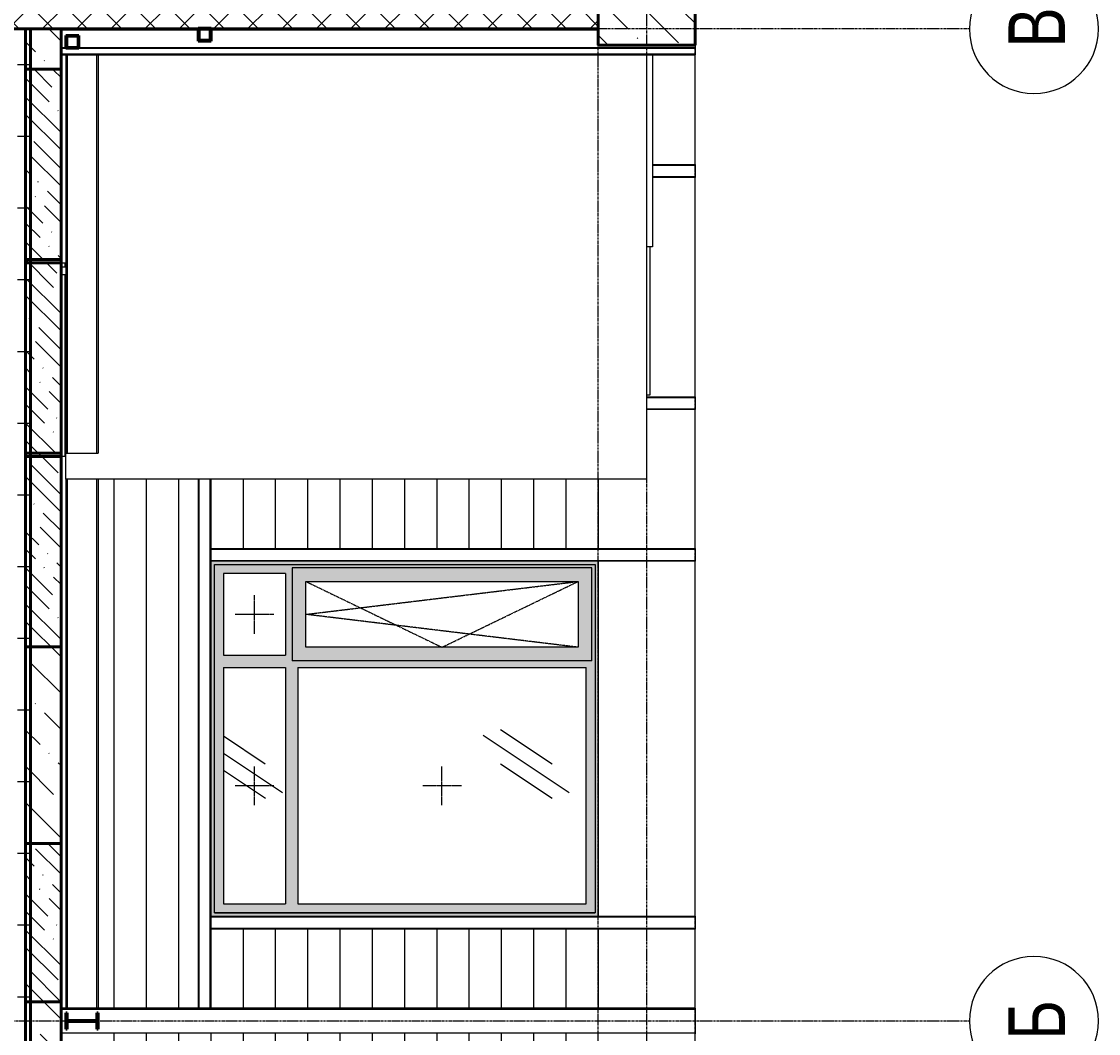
# Model space of a CAD drawing. Header units: millimetres. Extents: x 1117013 to 3394463, y -717780 to -102922.
# Drawn here: x 1324062 to 1330737, y -548771 to -542498 of the extents above; entities that cross this region are included whole.
import ezdxf

# ---------------------------------------------------------------- set-up
doc = ezdxf.new("R2010")
doc.units = ezdxf.units.MM
doc.linetypes.add('ADSK_Линия сетки', pattern=[21, 12, -3, 3, -3])
doc.linetypes.add('ADSK_Штриховая_ш2 п1', pattern=[3, 2, -1])
for name, color, linetype, lineweight in [('A-FLOR', 192, 'Continuous', 18), ('A-FLOR-LEVL', 51, 'Continuous', 9), ('A-FLOR-PATT', 8, 'Continuous', 40), ('A-GLAZ', 151, 'Continuous', 18), ('A-WALL', 113, 'Continuous', 18), ('A-WALL-PATT', 111, 'Continuous', 40), ('I-WALL', 2, 'Continuous', 18), ('S-BEAM', 12, 'Continuous', 18), ('S-COLS', 52, 'Continuous', 18), ('S-GRID', 1, 'Continuous', 9), ('S-GRID-IDEN', 1, 'Continuous', 20), ('S-STRS', 31, 'Continuous', 18), ('Ограждение', 7, 'Continuous', 18), ('Поручни', 7, 'Continuous', 18)]:
    doc.layers.add(name, color=color, linetype=linetype, lineweight=lineweight)
doc.styles.add('Century Gothic_2', font='GOTHIC.TTF', dxfattribs={"width": 0.8, "height": 350})
pattern_1 = [(236.31, (2475.93, 1244.6), (-1777.996, -3556), [641.07, -5769.6]), (236.31, (2511.5, 1137.9), (-1777.996, -3556), [384.64, -6026.03]), (236.31, (2298.13, 1137.9), (-1777.996, -3556.002), [384.64, -6026.03])]
pattern_2 = [(135, (1327936.61, -553434.85), (-308.6967, 84.1903), [396.875, -79.375, 3.353, -76.022])]
pattern_3 = [(45, (1409.13, 0), (84.1903, 308.6967), [396.875, -79.375, 3.353, -76.022])]

# ---------------------------------------------------------------- blocks, each defined once
blk = doc.blocks.new('rehau_окно_двупольное_2_фрамуги - 2160-2360 _створка и глухое__фрамуга-верх-884220-В_Разрез_Верт_1')
at = {"layer": 'A-GLAZ'}
h = blk.add_hatch(color=256, dxfattribs=at)
h.paths.add_polyline_path([(9000, 300), (9000, 2700), (6800, 2700), (6800, 300), (8134.5, 300)], flags=0)
h.paths.add_polyline_path([(6820, 320), (6820, 2680), (8980, 2680), (8980, 320), (8134.5, 320)], flags=0)
h = blk.add_hatch(color=256, dxfattribs=at)
h.paths.add_polyline_path([(8960, 320), (8980, 320), (8980, 2680), (6820, 2680), (6820, 320), (8875, 320)], flags=0)
h.paths.add_polyline_path([(8382, 340), (8382, 2198), (8960, 2198), (8960, 340), (8467, 340)], flags=0)
h.paths.add_polyline_path([(6876, 376), (6876, 2162), (8342, 2162), (8342, 376), (8134.5, 376)], flags=0)
h.paths.add_polyline_path([(8342, 2238), (6876, 2238), (6876, 2624), (8342, 2624)], flags=0)
h.paths.add_polyline_path([(8875, 2238), (8418, 2238), (8418, 2624), (8924, 2624), (8924, 2238)], flags=0)
at = {"layer": 'A-GLAZ', "lineweight": 9}
h = blk.add_hatch(dxfattribs=at)
h.set_pattern_fill('FP_2', color=256, style=0, pattern_type=2)
h.set_pattern_definition(pattern_1)
h.paths.add_polyline_path([(6878.3, 2238), (8342, 2238), (8342, 2624), (6876, 2624), (6876, 2238)], flags=0)
h = blk.add_hatch(dxfattribs=at)
h.set_pattern_fill('FP_2', color=256, style=0, pattern_type=2)
h.set_pattern_definition(pattern_1)
h.paths.add_polyline_path([(6876, 376), (8342, 376), (8342, 2162), (6876, 2162), (6876, 504.7)], flags=0)
at = {"layer": 'A-GLAZ'}
h = blk.add_hatch(color=256, dxfattribs=at)
h.paths.add_polyline_path([(8382, 340), (8960, 340), (8960, 2198), (8382, 2198), (8382, 1572.7)], flags=0)
h.paths.add_polyline_path([(8467, 425), (8467, 2113), (8875, 2113), (8875, 425)], flags=0)
for p, q in [((6820, 2680), (8980, 2680)), ((6820, 2680), (6820, 320)), ((6820, 320), (6820, 2680)), ((6820, 2680), (8980, 2680)), ((8980, 2680), (8980, 320)), ((8980, 2680), (8980, 320)), ((6876, 2624), (6876, 2238)), ((8342, 2624), (6876, 2624)), ((8342, 2624), (8342, 2238)), ((8418, 2624), (8418, 2238)), ((8924, 2624), (8418, 2624)), ((8924, 2238), (8924, 2624)), ((8342, 2238), (6876, 2238)), ((8924, 2238), (8418, 2238)), ((6876, 2162), (6876, 376)), ((8342, 2162), (6876, 2162)), ((8342, 2162), (8342, 376)), ((8960, 2198), (8382, 2198)), ((8382, 340), (8382, 2198)), ((8960, 340), (8960, 2198)), ((8467, 2113), (8875, 2113)), ((8467, 425), (8467, 2113)), ((8875, 2113), (8875, 425)), ((8875, 425), (8467, 425)), ((6876, 376), (8342, 376)), ((8382, 340), (8960, 340)), ((8980, 320), (6820, 320)), ((8980, 320), (6820, 320))]:
    blk.add_line(p, q, dxfattribs=at)
at = {"layer": 'A-GLAZ', "linetype": 'ADSK_Штриховая_ш2 п1'}
for p, q in [((7609, 2311), (7609, 2551)), ((8671, 2311), (8671, 2551)), ((7489, 2431), (7729, 2431)), ((8551, 2431), (8791, 2431)), ((8467, 425), (8671, 2113)), ((8875, 2113), (8467, 1269)), ((8671, 2113), (8875, 425)), ((7609, 1149), (7609, 1389)), ((7489, 1269), (7729, 1269)), ((8467, 1269), (8875, 425))]:
    blk.add_line(p, q, dxfattribs=at)
blk = doc.blocks.new('ADSK_КолоннаНесущая_Труба_ГОСТ 30245-2003 - 160x160x6-766301-В_Разрез_Верт_1')
at = {"layer": 'S-COLS'}
for p, q in [((6076, 3630), (6076, -300)), ((6224, 3630), (6224, -300)), ((6230, -300), (6230, 3630)), ((6230, -300), (6070, -300))]:
    blk.add_line(p, q, dxfattribs=at)
blk = doc.blocks.new('ADSK_КолоннаНесущая_Труба_ГОСТ 30245-2003 - 160x160x6-795632-В_Разрез_Верт_1')
at = {"layer": 'S-COLS'}
for p, q in [((12140, 3630), (12140, -300)), ((12146, 3630), (12146, -300)), ((12180, -300), (12140, -300))]:
    blk.add_line(p, q, dxfattribs=at)
blk = doc.blocks.new('ADSK_Балка_Двутавр_ТипБ_АСТО20-93 - 20Б1-889042-В_Разрез_Верт_1')
at = {"layer": 'S-BEAM', "lineweight": 40}
for p, q in [((6200, 3600), (6100, 3600)), ((6100, 3600), (6100, 3592)), ((6100, 3592), (6147.25, 3592)), ((6147.25, 3592), (6147.25, 3408)), ((6152.75, 3408), (6152.75, 3592)), ((6152.75, 3592), (6200, 3592)), ((6200, 3592), (6200, 3600)), ((6147.25, 3408), (6100, 3408)), ((6100, 3408), (6100, 3400)), ((6200, 3408), (6152.75, 3408)), ((6200, 3400), (6200, 3408)), ((6100, 3400), (6200, 3400))]:
    blk.add_line(p, q, dxfattribs=at)
blk = doc.blocks.new('ADSK_Балка_Труба_ГОСТ 30245-2003 - 80x80x5-851525-В_Разрез_Верт_1')
at = {"layer": 'S-BEAM', "lineweight": 40}
for p, q in [((12180, 3600), (12180, 3520)), ((12260, 3600), (12180, 3600)), ((12185, 3595), (12255, 3595)), ((12185, 3525), (12185, 3595)), ((12255, 3595), (12255, 3525)), ((12260, 3520), (12260, 3600)), ((12180, 3520), (12260, 3520)), ((12255, 3525), (12185, 3525))]:
    blk.add_line(p, q, dxfattribs=at)
blk = doc.blocks.new('ADSK_Балка_Труба_ГОСТ 30245-2003 - 80x80x5-888881-В_Разрез_Верт_1')
at = {"layer": 'S-BEAM', "lineweight": 40}
for p, q in [((12225, 2780), (12225, 2700)), ((12305, 2780), (12225, 2780)), ((12230, 2775), (12300, 2775)), ((12230, 2705), (12230, 2775)), ((12300, 2775), (12300, 2705)), ((12305, 2700), (12305, 2780)), ((12225, 2700), (12305, 2700)), ((12300, 2705), (12230, 2705))]:
    blk.add_line(p, q, dxfattribs=at)
blk = doc.blocks.new('SK_ПлитаПерекрытия_Пустотная - ПК 68-10-8-778403-В_Разрез_Верт_1')
at = {"layer": 'S-BEAM', "lineweight": 9}
h = blk.add_hatch(dxfattribs=at)
h.set_pattern_fill('FP_4', color=256, style=0, pattern_type=2)
h.set_pattern_definition(pattern_3)
h.paths.add_polyline_path([(6270, 3630), (7250, 3630), (7250, 3850), (6270, 3850)], flags=0)
at = {"layer": 'S-BEAM', "lineweight": 40}
for p, q in [((7250, 3850), (6270, 3850)), ((6270, 3850), (6270, 3630)), ((7250, 3630), (7250, 3850)), ((6270, 3630), (7250, 3630))]:
    blk.add_line(p, q, dxfattribs=at)
blk = doc.blocks.new('SK_ПлитаПерекрытия_Пустотная - ПК 68-12-8-778387-В_Разрез_Верт_1')
at = {"layer": 'S-BEAM', "lineweight": 9}
h = blk.add_hatch(dxfattribs=at)
h.set_pattern_fill('FP_5', color=256, style=0, pattern_type=2)
h.set_pattern_definition([(45, (1409.13, 0), (84.1895, 308.696), [396.875, -79.375, 3.353, -76.022])])
h.paths.add_polyline_path([(10870, 3630), (12050, 3630), (12050, 3850), (10870, 3850), (10870, 3803.8)], flags=0)
at = {"layer": 'S-BEAM', "lineweight": 40}
for p, q in [((12050, 3850), (10870, 3850)), ((10870, 3850), (10870, 3630)), ((12050, 3630), (12050, 3850)), ((10870, 3630), (12050, 3630))]:
    blk.add_line(p, q, dxfattribs=at)
blk = doc.blocks.new('SK_ПлитаПерекрытия_Пустотная - ПК 68-12-8-V1-В_Разрез_Верт_1')
at = {"layer": 'S-BEAM', "lineweight": 9}
h = blk.add_hatch(dxfattribs=at)
h.set_pattern_fill('FP_4', color=256, style=0, pattern_type=2)
h.set_pattern_definition(pattern_3)
h.paths.add_polyline_path([(10590.1, 3630), (10850, 3630), (10850, 3850), (9670, 3850), (9670, 3630), (10098.9, 3630)], flags=0)
at = {"layer": 'S-BEAM', "lineweight": 40}
for p, q in [((10850, 3850), (9670, 3850)), ((9670, 3850), (9670, 3630)), ((10850, 3630), (10850, 3850)), ((9670, 3630), (10850, 3630))]:
    blk.add_line(p, q, dxfattribs=at)
blk = doc.blocks.new('SK_ПлитаПерекрытия_Пустотная - ПК 68-12-8-V2-В_Разрез_Верт_1')
at = {"layer": 'S-BEAM', "lineweight": 9}
h = blk.add_hatch(dxfattribs=at)
h.set_pattern_fill('FP_4', color=256, style=0, pattern_type=2)
h.set_pattern_definition(pattern_3)
h.paths.add_polyline_path([(8470, 3630), (9650, 3630), (9650, 3850), (8470, 3850)], flags=0)
at = {"layer": 'S-BEAM', "lineweight": 40}
for p, q in [((9650, 3850), (8470, 3850)), ((8470, 3850), (8470, 3630)), ((9650, 3630), (9650, 3850)), ((8470, 3630), (9650, 3630))]:
    blk.add_line(p, q, dxfattribs=at)
blk = doc.blocks.new('ADSK_Балка_Труба_ГОСТ 30245-2003 - 80x80x5-888360-В_Разрез_Верт_1')
at = {"layer": 'S-BEAM'}
for p, q in [((9510, 2780), (6230, 2780)), ((6230, 2775), (9510, 2775)), ((6230, 2705), (9510, 2705)), ((6230, 2700), (6720, 2700)), ((6800, 2700), (9000, 2700)), ((9080, 2700), (9510, 2700))]:
    blk.add_line(p, q, dxfattribs=at)
blk = doc.blocks.new('ADSK_Балка_Двутавр_ТипБ_АСТО20-93 - 20Б1-889044-В_Разрез_Верт_1')
at = {"layer": 'S-BEAM'}
for p, q in [((9510, 3600), (6230, 3600)), ((9510, 3592), (6230, 3592)), ((12140, 3600), (9670, 3600)), ((12140, 3592), (9670, 3592)), ((6230, 3408), (9510, 3408)), ((9670, 3408), (12140, 3408)), ((9510, 3400), (6230, 3400))]:
    blk.add_line(p, q, dxfattribs=at)
blk = doc.blocks.new('ADSK_КолоннаНесущая_Труба_ГОСТ 30245-2003 - 120x80x5-887518-В_Разрез_Верт_1')
at = {"layer": 'S-COLS'}
for p, q in [((12185, 3630), (12185, 3600)), ((12295, 3630), (12295, 2780)), ((12185, 3520), (12185, -300)), ((12295, 2775), (12295, 2705)), ((12295, 2700), (12295, 300))]:
    blk.add_line(p, q, dxfattribs=at)
blk = doc.blocks.new('ADSK_КолоннаНесущая_Труба_ГОСТ 30245-2003 - 120x80x5-886957-В_Разрез_Верт_1')
at = {"layer": 'S-COLS'}
for p, q in [((9005, 2700), (9005, -300)), ((9075, 2700), (9075, -300))]:
    blk.add_line(p, q, dxfattribs=at)
blk = doc.blocks.new('ADSK_КолоннаНесущая_Труба_ГОСТ 30245-2003 - 120x80x5-V7-В_Разрез_Верт_1')
at = {"layer": 'S-COLS'}
for p, q in [((9945, 0), (9945, -300)), ((10015, 0), (10015, -300))]:
    blk.add_line(p, q, dxfattribs=at)
blk = doc.blocks.new('ADSK_КолоннаНесущая_Труба_ГОСТ 30245-2003 - 120x80x5-V8-В_Разрез_Верт_1')
at = {"layer": 'S-COLS'}
for p, q in [((11385, -36.3), (11385, -300)), ((11455, -36.3), (11455, -300))]:
    blk.add_line(p, q, dxfattribs=at)
blk = doc.blocks.new('Ограждение - Ограждение-899772-В_Разрез_Верт_1')
at = {"layer": 'Поручни'}
for p, q in [((10775, 3600), (10775, 3630)), ((10825, 3630), (10825, 3600))]:
    blk.add_line(p, q, dxfattribs=at)
blk = doc.blocks.new('Ось сетки - Круг_Ø8 мм-6577-В_Разрез_Верт_1')
at = {"layer": 'S-GRID-IDEN'}
for start, end in [(360, 180), (180, 360)]:
    blk.add_arc((0, -2400), 400, start, end, dxfattribs=at)

msp = doc.modelspace()

# ---------------------------------------------------------------- hatches: boundary and pattern name
at = {"layer": 'A-FLOR-PATT', "lineweight": 9}
h = msp.add_hatch(dxfattribs=at)
h.set_pattern_fill('FP_3', color=256, angle=90, style=0, pattern_type=2)
h.set_pattern_definition([(90, (1327936.6, -553434.85), (-222.25, 222.25), [222.25, -222.25]), (180, (1327936.6, -553212.6), (-222.25, -222.25), [222.25, -222.25])])
h.paths.add_polyline_path([(1324116.6086, -542780.5397), (1324116.6086, -542543.9788), (1324036.6086, -542543.9788), (1324036.6086, -554843.9788), (1324116.6086, -554843.9788), (1324116.6086, -543762.7859)], flags=0)
h = msp.add_hatch(dxfattribs=at)
h.set_pattern_fill('FP_4', color=256, angle=90, style=0, pattern_type=2)
h.set_pattern_definition(pattern_2)
h.paths.add_polyline_path([(1324306.6086, -545236.1552), (1324306.6086, -542543.9788), (1324086.6086, -542543.9788), (1324086.6086, -554843.9788), (1324306.6086, -554843.9788), (1324306.6086, -545727.2783)], flags=0)
at = {"layer": 'A-WALL-PATT', "lineweight": 9}
h = msp.add_hatch(dxfattribs=at)
h.set_pattern_fill('FP_6', color=256, angle=90, style=0, pattern_type=2)
h.set_pattern_definition([(90, (1327636.6, -554903.98), (-200, 1e-14), [])])
h.paths.add_polyline_path([(1327636.6086, -542433.634), (1327636.6086, -542423.9788), (1327626.6086, -542423.9788), (1327626.6086, -542433.9788), (1327636.6086, -542433.9788)], flags=0)
h.paths.add_polyline_path([(1327636.6086, -554683.9788), (1327636.6086, -548773.9788), (1324536.6086, -548773.9788), (1324536.6086, -554683.9788), (1327580.138, -554683.9788)], flags=0)
h.paths.add_polyline_path([(1327636.6086, -548613.9788), (1327636.6086, -548123.9788), (1325236.6086, -548123.9788), (1325236.6086, -548613.9788), (1325437.785, -548613.9788)], flags=0)
h.paths.add_polyline_path([(1327636.6086, -545333.9788), (1325236.6086, -545333.9788), (1325236.6086, -545763.9788), (1327636.6086, -545763.9788)], flags=0)
h.paths.add_polyline_path([(1326436.6086, -542433.9788), (1326436.6086, -542423.9788), (1326426.6086, -542423.9788), (1326426.6086, -542433.9788)], flags=0)
h.paths.add_polyline_path([(1325236.6086, -542433.9788), (1325236.6086, -542423.9788), (1325226.6086, -542423.9788), (1325226.6086, -542433.9788)], flags=0)
h.paths.add_polyline_path([(1325156.6086, -548613.9788), (1325156.6086, -545333.9788), (1324536.6086, -545333.9788), (1324536.6086, -548613.9788), (1325089.0086, -548613.9788)], flags=0)
h.paths.add_polyline_path([(1324336.6086, -545333.9788), (1324336.6086, -545193.9788), (1324306.6086, -545193.9788), (1324306.6086, -548613.9788), (1324336.6086, -548613.9788), (1324336.6086, -545727.2783)], flags=0)
h.paths.add_polyline_path([(1324336.6086, -554593.9788), (1324336.6086, -548773.9788), (1324306.6086, -548773.9788), (1324306.6086, -554683.9788), (1324336.6086, -554683.9788)], flags=0)
h.paths.add_polyline_path([(1324336.6086, -543762.7859), (1324336.6086, -542703.9788), (1324306.6086, -542703.9788), (1324306.6086, -543993.9788), (1324336.6086, -543993.9788), (1324336.6086, -543921.4788)], flags=0)
h.paths.add_polyline_path([(1324036.6086, -542433.6444), (1324036.6086, -542423.9788), (1324026.6086, -542423.9788), (1324026.6086, -542433.9788), (1324036.6086, -542433.9788)], flags=0)
h.paths.add_polyline_path([(1324036.6086, -545727.2783), (1324036.6086, -545333.5788), (1321636.6086, -545333.5788), (1321636.6086, -545763.9788), (1324036.6086, -545763.9788)], flags=0)
h.paths.add_polyline_path([(1324036.6086, -548123.9788), (1321636.6086, -548123.9788), (1321636.6086, -548613.9788), (1324036.6086, -548613.9788)], flags=0)
h.paths.add_polyline_path([(1324036.6086, -548773.9788), (1320536.6086, -548774.676), (1320536.6086, -554683.9788), (1324036.6086, -554683.9788), (1324036.6086, -550638.5092)], flags=0)
h.paths.add_polyline_path([(1322836.6086, -542423.9788), (1322826.6086, -542423.9788), (1322826.6086, -542433.9788), (1322836.6086, -542433.0544)], flags=0)
h.paths.add_polyline_path([(1321636.6086, -542423.9788), (1321626.6086, -542423.9788), (1321626.6086, -542433.9788), (1321636.6086, -542433.9788)], flags=0)
h.paths.add_polyline_path([(1321556.6086, -545729.9788), (1321556.6086, -545333.5788), (1320813.3885, -545333.5788), (1320536.6086, -548497.1878), (1320536.6086, -548613.9788), (1321556.6086, -548613.2815), (1321556.6086, -546709.5245)], flags=0)
h.paths.add_polyline_path([(1320736.6086, -542543.9788), (1320736.6086, -542423.9788), (1320716.6086, -542423.9788), (1320706.1099, -542543.9788), (1320716.6086, -542543.9788)], flags=0)
h.paths.add_polyline_path([(1320612.6245, -545333.5788), (1320536.6086, -545333.5788), (1320536.6086, -546202.4452), (1320589.928, -545593.0017)], flags=0)
h.paths.add_polyline_path([(1320566.0356, -542423.9788), (1320536.6086, -542423.9788), (1320537.5805, -542749.2218)], flags=0)
h = msp.add_hatch(dxfattribs=at)
h.set_pattern_fill('FP_1', color=256, angle=90, style=0, pattern_type=2)
h.set_pattern_definition([(135, (1327936.61, -553434.85), (-106.066, -106.066), []), (225, (1327936.61, -553434.85), (106.066, -106.066), [])])
h.paths.add_polyline_path([(1327636.6086, -542433.9788), (1327626.6086, -542433.9788), (1327626.6086, -542423.9788), (1326436.6086, -542423.9788), (1326436.6086, -542433.9788), (1326426.6086, -542433.9788), (1326426.6086, -542423.9788), (1325236.6086, -542423.9788), (1325236.6086, -542433.9788), (1325226.6086, -542433.9788), (1325226.6086, -542423.9788), (1324036.6086, -542423.9788), (1324036.6086, -542433.9788), (1324026.6086, -542433.9788), (1324026.6086, -542423.9788), (1322836.6086, -542423.9788), (1322836.6086, -542433.9788), (1322826.6086, -542433.9788), (1322826.6086, -542423.9788), (1321636.6086, -542423.9788), (1321636.6086, -542433.9788), (1321626.6086, -542433.9788), (1321626.6086, -542423.9788), (1320736.6086, -542423.9788), (1320736.6086, -542543.9788), (1327636.6086, -542543.9788), (1327636.6086, -542534.9781)], flags=0)
h = msp.add_hatch(dxfattribs=at)
h.set_pattern_fill('FP_4', color=256, angle=90, style=0, pattern_type=2)
h.set_pattern_definition(pattern_2)
h.paths.add_polyline_path([(1328236.6086, -542443.9788), (1327636.6086, -542443.9788), (1327636.6086, -542643.9788), (1328236.6086, -542643.9788)], flags=0)

# ---------------------------------------------------------------- linework, layer by layer
at = {"layer": 'A-FLOR', "lineweight": 40}
for p, q in [((1324086.6086, -542543.9788), (1324086.6086, -554843.9788)), ((1324116.6086, -554843.9788), (1324116.6086, -542543.9788)), ((1324306.6086, -554843.9788), (1324306.6086, -542543.9788))]:
    msp.add_line(p, q, dxfattribs=at)
at = {"layer": 'A-FLOR-LEVL', "linetype": 'ADSK_Линия сетки'}
for p, q in [((1327636.6086, -558843.9788), (1327636.6086, -538543.9788)), ((1328236.6086, -558843.9788), (1328236.6086, -538543.9788))]:
    msp.add_line(p, q, dxfattribs=at)
at = {"layer": 'A-FLOR-LEVL', "linetype": 'ADSK_Линия сетки', "lineweight": 20}
msp.add_line((1327936.6086, -558843.9788), (1327936.6086, -538543.9788), dxfattribs=at)
at = {"layer": 'A-WALL', "lineweight": 40}
for p, q in [((1327636.6086, -542333.9788), (1327636.6086, -542643.9788)), ((1328236.6086, -542643.9788), (1328236.6086, -542343.9788)), ((1320736.6086, -542543.9788), (1327636.6086, -542543.9788)), ((1327636.6086, -542643.9788), (1328236.6086, -542643.9788))]:
    msp.add_line(p, q, dxfattribs=at)
at = {"layer": 'A-WALL'}
for p, q in [((1328236.6086, -543383.9788), (1328236.6086, -542703.9788)), ((1328236.6086, -544823.9788), (1328236.6086, -543463.9788)), ((1327956.6086, -543893.9788), (1327956.6086, -544813.9788)), ((1327956.6086, -544813.9788), (1327936.6086, -544813.9788)), ((1328236.6086, -545763.9788), (1328236.6086, -544903.9788)), ((1327636.6086, -545333.9788), (1327636.6086, -545763.9788)), ((1327636.6086, -545843.9788), (1327636.6086, -548043.9788)), ((1328236.6086, -548043.9788), (1328236.6086, -545843.9788)), ((1327636.6086, -548123.9788), (1327636.6086, -548613.9788)), ((1328236.6086, -548613.9788), (1328236.6086, -548123.9788))]:
    msp.add_line(p, q, dxfattribs=at)
at = {"layer": 'I-WALL'}
for p, q in [((1327936.6086, -542703.9788), (1324536.6086, -542703.9788)), ((1324536.6086, -542703.9788), (1324536.6086, -545173.9788)), ((1327936.6086, -545333.9788), (1327936.6086, -542703.9788)), ((1324336.6086, -545173.9788), (1324536.6086, -545173.9788)), ((1324336.6086, -545333.9788), (1324336.6086, -545173.9788)), ((1327936.6086, -545333.9788), (1324336.6086, -545333.9788))]:
    msp.add_line(p, q, dxfattribs=at)
at = {"layer": 'S-COLS'}
for p, q in [((1324306.6086, -542663.9788), (1324336.6086, -542663.9788)), ((1324416.6086, -542663.9788), (1328236.6086, -542663.9788)), ((1328236.6086, -542643.9788), (1328236.6086, -542663.9788)), ((1327972.8883, -543383.9788), (1328236.6086, -543383.9788)), ((1328236.6086, -543383.9788), (1328236.6086, -543463.9788)), ((1328236.6086, -543463.9788), (1327972.8883, -543463.9788)), ((1327936.6086, -544823.9788), (1328236.6086, -544823.9788)), ((1328236.6086, -544823.9788), (1328236.6086, -544903.9788)), ((1328236.6086, -544903.9788), (1327936.6086, -544903.9788)), ((1325236.6086, -545843.9788), (1325236.6086, -545763.9788)), ((1325236.6086, -545763.9788), (1328236.6086, -545763.9788)), ((1328236.6086, -545763.9788), (1328236.6086, -545843.9788)), ((1328236.6086, -545843.9788), (1325236.6086, -545843.9788)), ((1325236.6086, -548123.9788), (1325236.6086, -548043.9788)), ((1325236.6086, -548043.9788), (1328236.6086, -548043.9788)), ((1328236.6086, -548043.9788), (1328236.6086, -548123.9788)), ((1328236.6086, -548123.9788), (1325236.6086, -548123.9788))]:
    msp.add_line(p, q, dxfattribs=at)
at = {"layer": 'S-GRID', "linetype": 'ADSK_Линия сетки'}
for p, q in [((1329936.6086, -542543.9788), (1318936.6086, -542543.9788)), ((1329936.6086, -548693.9788), (1318936.6086, -548693.9788))]:
    msp.add_line(p, q, dxfattribs=at)
at = {"layer": 'S-STRS'}
for p, q in [((1327972.8883, -542703.9788), (1327972.8883, -543893.9788)), ((1327972.8883, -543893.9788), (1327936.6086, -543893.9788)), ((1324306.6086, -543993.9788), (1324331.6086, -543993.9788)), ((1324331.6086, -543993.9788), (1324336.6086, -543993.9788)), ((1324331.6086, -544018.9788), (1324331.6086, -543993.9788)), ((1324331.6086, -545193.9788), (1324331.6086, -544068.9788)), ((1324336.6086, -544093.9788), (1324331.6086, -544093.9788)), ((1324331.6086, -545093.9788), (1324336.6086, -545093.9788)), ((1324336.6086, -545143.9788), (1324331.6086, -545143.9788)), ((1324331.6086, -545193.9788), (1324306.6086, -545193.9788)), ((1324336.6086, -545193.9788), (1324331.6086, -545193.9788))]:
    msp.add_line(p, q, dxfattribs=at)

# ---------------------------------------------------------------- block references
at = {"layer": 'A-GLAZ', "rotation": 90}
msp.add_blockref('rehau_окно_двупольное_2_фрамуги - 2160-2360 _створка и глухое__фрамуга-верх-884220-В_Разрез_Верт_1', (1327936.6086, -554843.9788), dxfattribs=at)
at = {"layer": 'S-BEAM', "rotation": 90}
for name in ['ADSK_Балка_Труба_ГОСТ 30245-2003 - 80x80x5-888881-В_Разрез_Верт_1', 'ADSK_Балка_Труба_ГОСТ 30245-2003 - 80x80x5-851525-В_Разрез_Верт_1', 'ADSK_Балка_Двутавр_ТипБ_АСТО20-93 - 20Б1-889044-В_Разрез_Верт_1', 'SK_ПлитаПерекрытия_Пустотная - ПК 68-12-8-778387-В_Разрез_Верт_1', 'SK_ПлитаПерекрытия_Пустотная - ПК 68-12-8-V1-В_Разрез_Верт_1', 'SK_ПлитаПерекрытия_Пустотная - ПК 68-12-8-V2-В_Разрез_Верт_1', 'ADSK_Балка_Труба_ГОСТ 30245-2003 - 80x80x5-888360-В_Разрез_Верт_1', 'SK_ПлитаПерекрытия_Пустотная - ПК 68-10-8-778403-В_Разрез_Верт_1', 'ADSK_Балка_Двутавр_ТипБ_АСТО20-93 - 20Б1-889042-В_Разрез_Верт_1']:
    msp.add_blockref(name, (1327936.6086, -554843.9788), dxfattribs=at)
at = {"layer": 'S-COLS', "rotation": 90}
for name, p in [('ADSK_КолоннаНесущая_Труба_ГОСТ 30245-2003 - 160x160x6-795632-В_Разрез_Верт_1', (1327936.6086, -554843.9788)), ('ADSK_КолоннаНесущая_Труба_ГОСТ 30245-2003 - 120x80x5-887518-В_Разрез_Верт_1', (1327936.6086, -554843.9788)), ('ADSK_КолоннаНесущая_Труба_ГОСТ 30245-2003 - 120x80x5-V8-В_Разрез_Верт_1', (1327936.6086, -554843.9788)), ('ADSK_КолоннаНесущая_Труба_ГОСТ 30245-2003 - 120x80x5-V7-В_Разрез_Верт_1', (1327936.6086, -554843.9788)), ('ADSK_КолоннаНесущая_Труба_ГОСТ 30245-2003 - 120x80x5-886957-В_Разрез_Верт_1', (1327936.6086, -554843.9788)), ('ADSK_КолоннаНесущая_Труба_ГОСТ 30245-2003 - 120x80x5-886957-В_Разрез_Верт_1', (1327936.6086, -557123.9788)), ('ADSK_КолоннаНесущая_Труба_ГОСТ 30245-2003 - 160x160x6-766301-В_Разрез_Верт_1', (1327936.6086, -554843.9788))]:
    msp.add_blockref(name, p, dxfattribs=at)
at = {"layer": 'S-GRID-IDEN', "rotation": 90}
for p in [(1327936.6086, -542543.9788), (1327936.6086, -548693.9788)]:
    msp.add_blockref('Ось сетки - Круг_Ø8 мм-6577-В_Разрез_Верт_1', p, dxfattribs=at)
at = {"layer": 'Ограждение', "rotation": 90}
msp.add_blockref('Ограждение - Ограждение-899772-В_Разрез_Верт_1', (1327936.6086, -554843.9788), dxfattribs=at)

# ---------------------------------------------------------------- texts
at = {"layer": 'S-GRID-IDEN', "lineweight": 9, "char_height": 350, "width": 275.7805, "attachment_point": 1, "rotation": 90, "style": 'Century Gothic_2'}
for s, insert in [('\\fCentury Gothic|b0|i0|c204|p34|;\\W.8;В', (1330178.5388, -542660.0502)), ('\\fCentury Gothic|b0|i0|c204|p34|;\\W.8;Б', (1330178.5388, -548810.0502))]:
    msp.add_mtext(s, dxfattribs=dict(at, insert=insert))

doc.saveas('drawing.dxf')
